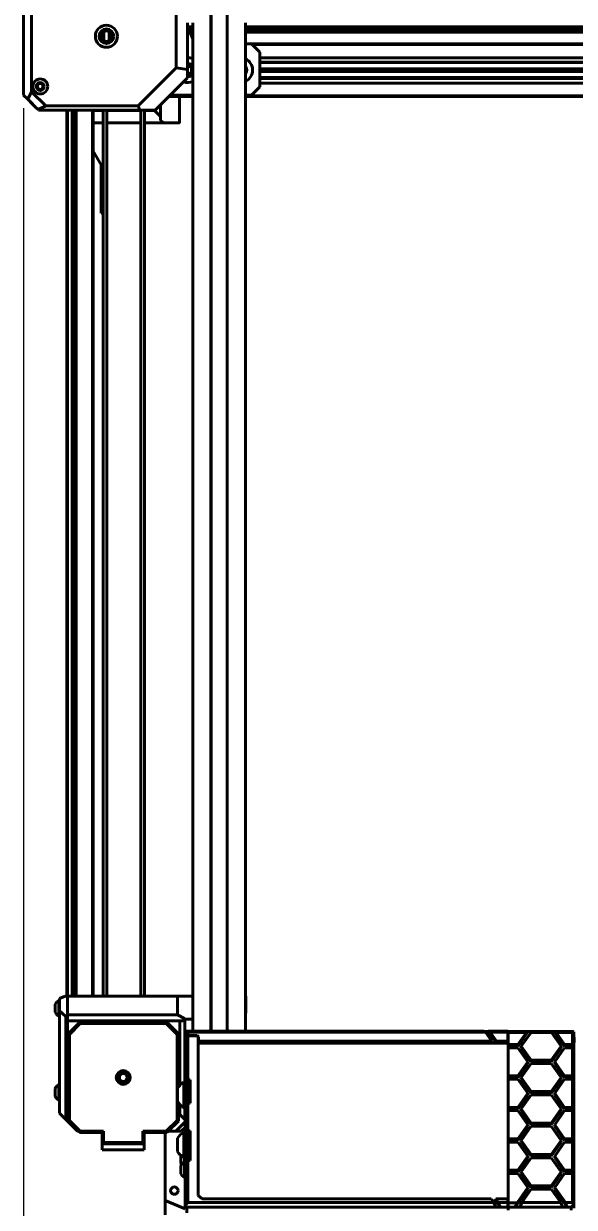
# Model space of a CAD drawing. Header units: millimetres. Extents: x 15 to 415, y 5 to 292.
# Drawn here: x 86.9 to 113.2, y 185.9 to 242.3 of the extents above; entities that cross this region are included whole.
import ezdxf

# ---------------------------------------------------------------- set-up
doc = ezdxf.new("R2010")
doc.units = ezdxf.units.MM
doc.layers.add('Annotations', color=7, linetype='Continuous')
doc.layers.add('Geometries', color=7, linetype='Continuous')
doc.styles.add('Shapr2', font='txt', dxfattribs={"height": 3.3495})
doc.dimstyles.new('ISO-25', dxfattribs={"dimtxt": 2.5, "dimasz": 2.5, "dimexe": 1.25, "dimexo": 0.625, "dimtad": 1, "dimtxsty": 'Standard', "dimcen": 2.5, "dimadec": 0, "dimazin": 0, "dimtfac": 1, "dimtmove": 0, "dimatfit": 3, "dimfxl": 1, "dimarcsym": 0})

# ---------------------------------------------------------------- blocks, each defined once
blk = doc.blocks.new('*D2')
at = {"layer": 'Annotations', "color": 0, "linetype": 'Continuous', "lineweight": 15}
for p, q in [((86.941, 238.24), (86.941, 157.687)), ((148.059, 237.777), (148.059, 157.687)), ((89.441, 158.937), (145.559, 158.937))]:
    blk.add_line(p, q, dxfattribs=at)
at = {"layer": 'Annotations', "color": 0}
for points in [[(89.441, 159.353), (89.441, 158.52), (86.941, 158.937)], [(145.559, 158.52), (145.559, 159.353), (148.059, 158.937)]]:
    blk.add_solid(points, dxfattribs=at)
at = {"layer": 'Defpoints', "color": 0}
for p in [(86.941, 238.865), (148.059, 238.402), (148.059, 158.937)]:
    blk.add_point(p, dxfattribs=at)
at = {"layer": 'Annotations', "color": 0, "lineweight": 15, "insert": (122.906, 161.63), "char_height": 3.3495, "attachment_point": 5, "style": 'Shapr2'}
blk.add_mtext('\\A1;488,94', dxfattribs=at)

msp = doc.modelspace()

# ---------------------------------------------------------------- linework, layer by layer
at = {"layer": 'Geometries', "linetype": 'Continuous', "lineweight": 40}
for p, q in [((95.8632, 259.8998), (95.8632, 194.3774)), ((95.8692, 194.3163), (95.8692, 259.8998)), ((96.6321, 194.3163), (96.6321, 259.8998)), ((96.6382, 194.3688), (96.6382, 259.8998)), ((86.9412, 238.8653), (86.9412, 244.7532)), ((87.3162, 244.699), (87.3162, 239.0206)), ((94.2111, 243.013), (94.2111, 240.1554)), ((94.7387, 242.1073), (94.7387, 242.2948)), ((95.0007, 242.1073), (95.0007, 242.2948)), ((97.5007, 242.2948), (97.5007, 242.1073)), ((90.7256, 241.4698), (90.7256, 241.8601)), ((90.7569, 241.8815), (90.7569, 241.4484)), ((91.0069, 241.4484), (91.0069, 241.8815)), ((94.7387, 242.0578), (94.7387, 242.1073)), ((95.0007, 242.1073), (94.7387, 242.1073)), ((94.7387, 241.9977), (94.7387, 242.0578)), ((94.7387, 242.0578), (95.0007, 242.0578)), ((94.7387, 241.9777), (94.7387, 241.9977)), ((95.0007, 241.9977), (94.7387, 241.9977)), ((94.7387, 240.646), (94.7387, 241.9777)), ((94.7387, 241.9777), (94.7486, 241.9669)), ((94.7486, 241.9669), (95.0007, 241.9669)), ((94.7486, 241.9669), (94.8036, 241.9068)), ((95.0007, 241.9068), (94.8036, 241.9068)), ((94.8036, 241.9068), (94.849, 241.8573)), ((95.0007, 241.8573), (94.849, 241.8573)), ((94.849, 241.8573), (94.8864, 241.8165)), ((94.8864, 241.8165), (94.9928, 241.5428)), ((95.0007, 242.0578), (95.0007, 242.1073)), ((95.0007, 241.9977), (95.0007, 242.0578)), ((95.0007, 241.9669), (95.0007, 241.9977)), ((95.0007, 241.9068), (95.0007, 241.9669)), ((95.0007, 241.8573), (95.0007, 241.9068)), ((95.0007, 241.5374), (95.0007, 241.8573)), ((137.5007, 242.1073), (97.5007, 242.1073)), ((97.5007, 242.1073), (97.5007, 242.0578)), ((97.5007, 242.0578), (137.5007, 242.0578)), ((97.5007, 242.0578), (97.5007, 241.9977)), ((137.5007, 241.9977), (97.5007, 241.9977)), ((97.5007, 241.9977), (97.5007, 241.9669)), ((97.5007, 241.9669), (137.5007, 241.9669)), ((97.5007, 241.9669), (97.5007, 241.9068)), ((137.5007, 241.9068), (97.5007, 241.9068)), ((97.5007, 241.9068), (97.5007, 241.8573)), ((137.5007, 241.8573), (97.5007, 241.8573)), ((97.5007, 241.8573), (97.5007, 241.3024)), ((95.0007, 241.5374), (94.9928, 241.5428)), ((95.0007, 240.6404), (95.0007, 241.5374)), ((97.7948, 241.3024), (97.5007, 241.3024)), ((97.5007, 241.3024), (97.5007, 240.6404)), ((137.1932, 241.3024), (97.7948, 241.3024)), ((97.7948, 241.3024), (97.8198, 241.2775)), ((137.1682, 241.2775), (97.8198, 241.2775)), ((97.8198, 241.2775), (98.1988, 240.8984)), ((94.7387, 240.3647), (94.7387, 240.646)), ((95.0007, 240.5921), (95.0007, 240.6404)), ((95.0007, 240.5921), (95.0007, 240.54)), ((95.0007, 240.54), (95.0007, 240.4074)), ((97.5007, 240.5921), (97.5007, 240.6404)), ((97.5007, 240.5921), (97.5007, 240.54)), ((97.5007, 240.4074), (97.5007, 240.54)), ((98.1988, 240.6404), (98.1988, 240.8984)), ((136.825, 240.6404), (98.1988, 240.6404)), ((98.1988, 240.4225), (98.1988, 240.6404)), ((92.4013, 238.3457), (94.2111, 240.1554)), ((94.2111, 240.1554), (94.7387, 240.0804)), ((94.7387, 240.2685), (94.7387, 240.3647)), ((94.7387, 240.3646), (94.7392, 240.3646)), ((94.7387, 240.2606), (94.7531, 240.269)), ((94.7387, 240.2606), (94.7531, 240.269)), ((94.7387, 240.2606), (94.7387, 240.2685)), ((94.7387, 240.0804), (94.7387, 240.2606)), ((94.7387, 239.8443), (94.7387, 240.0804)), ((94.7509, 240.3649), (94.7523, 240.3649)), ((94.7573, 240.3649), (94.7531, 240.3649)), ((94.7531, 240.269), (94.9406, 240.1607)), ((94.7531, 240.269), (94.9406, 240.1607)), ((94.9406, 239.9442), (94.7531, 239.8359)), ((94.7632, 240.3648), (94.7573, 240.3649)), ((94.765, 240.3647), (94.7632, 240.3648)), ((94.9406, 240.1607), (94.9406, 240.0524)), ((94.9406, 240.0524), (94.9406, 239.9442)), ((95.0007, 240.4074), (95.0007, 240.2431)), ((95.0007, 239.8618), (95.0007, 240.2431)), ((97.5007, 240.2431), (97.5007, 240.4074)), ((97.5007, 240.2431), (97.5007, 239.8618)), ((97.5655, 240.0584), (97.5656, 240.0545)), ((136.825, 240.4225), (98.1988, 240.4225)), ((98.1988, 240.4074), (98.1988, 240.4225)), ((136.825, 240.4074), (98.1988, 240.4074)), ((98.1988, 240.1121), (98.1988, 240.4074)), ((136.825, 240.1121), (98.1988, 240.1121)), ((98.1988, 240.0524), (98.1988, 240.1121)), ((136.825, 240.0524), (98.1988, 240.0524)), ((98.1988, 239.9928), (98.1988, 240.0524)), ((136.825, 239.9928), (98.1988, 239.9928)), ((98.1988, 239.6975), (98.1988, 239.9928)), ((87.7181, 239.4107), (87.6166, 239.3521)), ((87.7319, 239.4187), (87.7181, 239.4107)), ((87.7319, 239.4187), (87.7405, 239.4137)), ((87.8569, 239.3465), (87.7405, 239.4137)), ((94.5508, 239.4942), (93.914, 238.8574)), ((94.7387, 239.6821), (94.5508, 239.4942)), ((94.7387, 239.8364), (94.7387, 239.8443)), ((94.7531, 239.8359), (94.7387, 239.8443)), ((94.7387, 239.7403), (94.7387, 239.8364)), ((94.7387, 239.6821), (94.7387, 239.7403)), ((94.7467, 239.74), (94.743, 239.7401)), ((94.7497, 239.74), (94.7467, 239.74)), ((94.7507, 239.74), (94.7497, 239.74)), ((94.7531, 239.7399), (94.7507, 239.74)), ((94.7531, 239.7399), (94.7564, 239.74)), ((94.7564, 239.74), (94.7616, 239.7401)), ((94.7616, 239.7401), (94.7647, 239.7402)), ((95.0007, 239.8618), (95.0007, 239.6975)), ((95.0007, 239.6975), (95.0007, 239.6475)), ((95.0007, 239.5128), (95.0007, 239.6475)), ((95.0007, 239.5128), (95.0007, 239.4296)), ((95.0007, 238.8574), (95.0007, 239.4296)), ((97.5007, 239.8618), (97.5007, 239.8618)), ((97.5007, 239.6975), (97.5007, 239.8618)), ((97.5007, 239.6475), (97.5007, 239.6975)), ((97.5007, 239.5128), (97.5007, 239.6475)), ((97.5007, 239.5128), (97.5007, 239.4296)), ((97.5007, 239.4296), (97.5007, 238.8574)), ((136.825, 239.6975), (98.1988, 239.6975)), ((98.1988, 239.6475), (98.1988, 239.6975)), ((136.825, 239.6475), (98.1988, 239.6475)), ((98.1988, 239.4296), (98.1988, 239.6475)), ((136.825, 239.4296), (98.1988, 239.4296)), ((98.1988, 239.2614), (98.1988, 239.4296)), ((87.1414, 238.6652), (86.9412, 238.8653)), ((87.1414, 238.6652), (87.3162, 239.0206)), ((87.3162, 239.0206), (87.9912, 238.3457)), ((87.6069, 239.3465), (87.6166, 239.3521)), ((87.6069, 239.3465), (87.6069, 239.34)), ((87.6069, 239.2743), (87.6069, 239.34)), ((87.6069, 239.2743), (87.6069, 239.2022)), ((87.6069, 239.2022), (87.7319, 239.13)), ((87.7284, 239.0869), (87.7319, 239.0868)), ((87.7319, 239.13), (87.8418, 239.1934)), ((87.8569, 239.2022), (87.8418, 239.1934)), ((87.8569, 239.2743), (87.8569, 239.3465)), ((87.8569, 239.2022), (87.8569, 239.2743)), ((93.8841, 238.8275), (93.8591, 238.8025)), ((93.914, 238.8574), (93.8841, 238.8275)), ((95.0007, 238.8275), (93.8841, 238.8275)), ((93.914, 238.8574), (95.0007, 238.8574)), ((95.0007, 238.8275), (95.0007, 238.8574)), ((95.0007, 238.8025), (95.0007, 238.8275)), ((97.5007, 238.8574), (97.7948, 238.8574)), ((97.5007, 238.8574), (97.5007, 238.8275)), ((137.5007, 238.8275), (97.5007, 238.8275)), ((97.5007, 238.8275), (97.5007, 238.8025)), ((98.1988, 239.2614), (97.7948, 238.8574)), ((87.2531, 238.5534), (87.1414, 238.6652)), ((87.511, 238.2955), (87.2531, 238.5534)), ((87.2531, 238.5455), (87.2531, 238.5534)), ((87.2531, 238.5455), (87.5031, 238.2955)), ((87.511, 238.2955), (87.5031, 238.2955)), ((87.6357, 238.1708), (87.511, 238.2955)), ((87.9912, 238.3457), (87.6357, 238.1708)), ((87.9912, 238.3457), (92.4013, 238.3457)), ((92.4013, 238.3457), (92.4817, 238.1517)), ((93.4522, 238.3956), (93.2084, 238.1517)), ((93.8591, 238.8025), (93.4522, 238.3956)), ((93.4522, 238.3956), (93.4522, 237.8502)), ((94.3605, 238.8025), (93.8591, 238.8025)), ((94.3633, 238.8025), (94.3605, 238.8025)), ((94.3605, 237.5509), (94.3605, 238.8025)), ((95.0007, 238.8025), (94.3633, 238.8025)), ((94.3633, 238.8025), (94.3633, 237.5989)), ((95.0007, 195.9928), (95.0007, 238.8025)), ((137.5007, 238.8025), (97.5007, 238.8025)), ((97.5007, 238.8025), (97.5007, 195.9928)), ((87.6548, 238.1517), (87.6357, 238.1708)), ((89.0006, 238.1517), (87.6548, 238.1517)), ((89.0256, 238.1517), (89.0006, 238.1517)), ((89.0006, 195.9928), (89.0006, 238.1517)), ((89.2452, 238.1517), (89.0256, 238.1517)), ((89.0256, 195.9928), (89.0256, 238.1517)), ((89.3131, 238.1517), (89.2452, 238.1517)), ((89.2452, 195.9928), (89.2452, 238.1517)), ((89.3756, 238.1517), (89.3131, 238.1517)), ((89.3131, 195.9928), (89.3131, 238.1517)), ((89.3756, 195.9928), (89.3756, 238.1517)), ((89.4436, 238.1517), (89.3756, 238.1517)), ((90.2256, 238.1517), (89.4436, 238.1517)), ((89.4436, 195.9928), (89.4436, 238.1517)), ((90.2506, 238.1517), (90.2256, 238.1517)), ((90.2256, 195.9928), (90.2256, 238.1517)), ((90.7256, 238.1517), (90.2506, 238.1517)), ((90.2506, 238.13), (90.2506, 238.1517)), ((90.2506, 238.13), (90.7256, 238.13)), ((90.2506, 237.5509), (90.2506, 238.13)), ((90.8981, 238.1517), (90.7256, 238.1517)), ((90.7256, 238.13), (90.7256, 238.1517)), ((90.7256, 237.5509), (90.7256, 238.13)), ((92.4817, 238.1517), (90.8981, 238.1517)), ((90.8981, 238.1517), (90.8981, 238.13)), ((90.8981, 238.13), (92.5231, 238.13)), ((90.8981, 238.13), (90.8981, 237.5509)), ((92.5231, 238.1517), (92.4817, 238.1517)), ((92.6956, 238.1517), (92.5231, 238.1517)), ((92.5231, 238.13), (92.5231, 238.1517)), ((92.5231, 237.5509), (92.5231, 238.13)), ((93.1724, 238.1517), (92.6956, 238.1517)), ((92.6956, 238.1517), (92.6956, 238.13)), ((92.6956, 238.13), (93.1724, 238.13)), ((92.6956, 238.13), (92.6956, 237.7264)), ((92.6956, 237.5509), (92.6956, 237.7264)), ((93.2084, 238.1517), (93.1724, 238.1517)), ((93.1724, 238.13), (93.1724, 238.1517)), ((93.4522, 237.8502), (93.1724, 238.13)), ((93.4522, 237.8502), (93.4522, 237.6498)), ((90.7256, 237.5509), (90.2506, 237.5509)), ((90.2506, 236.2008), (90.2506, 237.5509)), ((90.7256, 233.5025), (90.7256, 237.5509)), ((90.9409, 237.5509), (90.8981, 237.5509)), ((90.8981, 237.5509), (90.8981, 237.5451)), ((90.8981, 237.5451), (90.8981, 237.54)), ((90.8981, 237.54), (90.8981, 195.9928)), ((92.5231, 237.54), (90.8981, 237.54)), ((92.5231, 237.5509), (90.9409, 237.5509)), ((92.5231, 237.54), (92.5231, 237.5509)), ((92.5231, 195.9928), (92.5231, 237.54)), ((93.6364, 237.5509), (92.6956, 237.5509)), ((92.6956, 237.5509), (92.6956, 237.54)), ((92.6956, 237.54), (92.6956, 195.9928)), ((94.3631, 237.54), (92.6956, 237.54)), ((93.4522, 237.6498), (93.6364, 237.5509)), ((94.3605, 237.5509), (93.6364, 237.5509)), ((94.3607, 237.5509), (94.3605, 237.5509)), ((94.3633, 237.5952), (94.3631, 237.5916)), ((94.3631, 237.54), (94.3631, 237.5916)), ((94.3633, 237.5989), (94.3633, 237.5952)), ((90.2506, 236.2008), (90.6381, 235.5432)), ((90.2506, 195.9928), (90.2506, 236.2008)), ((90.6381, 235.5432), (90.6381, 233.5025)), ((90.6381, 233.5025), (90.7256, 233.5025)), ((90.6381, 233.24), (90.6381, 233.5025)), ((90.7256, 233.24), (90.6381, 233.24)), ((90.7256, 233.24), (90.7256, 233.5025)), ((90.7256, 195.9928), (90.7256, 233.24)), ((88.435, 195.2243), (88.435, 195.5993)), ((88.6103, 195.7681), (88.6412, 195.7681)), ((88.6103, 195.0556), (88.6103, 195.7681)), ((88.6412, 195.5993), (88.6412, 195.7681)), ((88.6412, 195.5993), (88.6495, 195.5993)), ((88.6412, 195.2243), (88.6412, 195.5993)), ((88.9175, 195.9928), (88.6495, 195.8678)), ((88.6495, 195.5993), (88.6495, 195.8678)), ((88.6495, 195.2886), (88.6495, 195.5993)), ((88.9175, 195.9928), (89.0006, 195.9928)), ((89.0006, 195.9928), (89.0245, 195.9928)), ((89.0245, 195.1053), (89.0245, 195.9928)), ((89.0245, 195.1053), (89.0245, 195.9928)), ((89.0245, 195.9928), (89.0256, 195.9928)), ((89.0256, 195.9928), (89.2452, 195.9928)), ((89.2452, 195.9928), (89.3131, 195.9928)), ((89.3131, 195.9928), (89.3756, 195.9928)), ((89.3756, 195.9928), (89.4436, 195.9928)), ((89.4436, 195.9928), (90.2256, 195.9928)), ((90.2256, 195.9928), (90.2506, 195.9928)), ((90.2506, 195.9928), (90.7256, 195.9928)), ((90.7256, 195.9928), (90.8981, 195.9928)), ((90.8981, 195.9928), (92.5231, 195.9928)), ((92.5231, 195.9928), (92.6956, 195.9928)), ((92.6956, 195.9928), (94.2724, 195.9928)), ((94.2724, 195.1053), (94.2724, 195.9928)), ((95.0007, 195.9928), (94.2724, 195.9928)), ((95.0007, 195.0553), (95.0007, 195.9928)), ((97.5254, 195.9928), (97.5007, 195.9928)), ((97.5007, 195.9928), (97.5007, 195.1556)), ((97.5254, 195.1803), (97.5254, 195.9928)), ((88.6103, 195.0556), (88.6412, 195.0556)), ((88.6412, 195.2243), (88.6495, 195.2243)), ((88.6412, 195.0556), (88.6412, 195.2243)), ((88.9513, 195.0192), (88.6495, 195.2886)), ((88.6495, 195.2243), (88.6495, 195.2886)), ((88.6495, 191.5993), (88.6495, 195.2243)), ((88.9513, 195.0192), (89.0245, 195.1053)), ((88.9513, 195.0192), (88.9513, 190.1138)), ((89.0245, 195.1053), (89.0245, 194.8178)), ((89.0245, 195.1053), (94.2724, 195.1053)), ((94.2724, 195.1053), (94.5966, 194.9277)), ((94.5683, 194.8178), (94.5966, 194.9277)), ((94.5966, 194.9277), (94.6245, 194.8882)), ((94.6245, 194.8882), (94.6245, 191.6024)), ((94.6245, 194.8882), (94.9995, 194.8882)), ((95.0007, 195.0553), (94.9995, 195.0553)), ((95.0006, 195.0553), (95.0007, 195.0553)), ((95.0007, 195.0553), (95.0007, 195.0553)), ((95.0007, 194.3163), (95.0007, 195.0553)), ((97.5007, 195.1556), (97.5254, 195.1803)), ((97.5007, 195.1556), (97.5007, 194.3163)), ((89.0245, 194.8178), (89.0245, 190.1563)), ((90.4605, 194.8178), (89.0245, 194.8178)), ((89.0617, 194.1928), (89.6117, 194.7428)), ((89.6376, 194.6803), (89.1242, 194.1669)), ((89.6117, 194.7428), (90.4605, 194.7428)), ((89.6117, 194.7428), (89.6376, 194.6803)), ((93.7358, 194.6803), (89.6376, 194.6803)), ((90.5855, 194.8178), (90.4605, 194.8178)), ((90.4605, 194.8178), (90.4605, 194.7428)), ((90.4605, 194.7428), (90.5855, 194.7428)), ((90.7256, 194.8178), (90.5855, 194.8178)), ((90.5855, 194.8178), (90.5855, 194.7428)), ((90.5855, 194.7428), (90.7256, 194.7428)), ((90.8981, 194.8178), (90.7256, 194.8178)), ((90.7256, 194.7428), (90.7256, 194.8178)), ((90.7256, 194.7428), (90.8981, 194.7428)), ((92.5231, 194.8178), (90.8981, 194.8178)), ((90.8981, 194.8178), (90.8981, 194.7428)), ((90.8981, 194.7428), (92.5231, 194.7428)), ((92.6956, 194.8178), (92.5231, 194.8178)), ((92.5231, 194.7428), (92.5231, 194.8178)), ((92.5231, 194.7428), (92.6956, 194.7428)), ((92.8745, 194.8178), (92.6956, 194.8178)), ((92.6956, 194.8178), (92.6956, 194.7428)), ((92.6956, 194.7428), (92.8745, 194.7428)), ((92.9995, 194.8178), (92.8745, 194.8178)), ((92.8745, 194.7428), (92.8745, 194.8178)), ((92.8745, 194.7428), (92.9995, 194.7428)), ((94.3745, 194.8178), (92.9995, 194.8178)), ((92.9995, 194.7428), (92.9995, 194.8178)), ((92.9995, 194.7428), (93.7617, 194.7428)), ((93.7617, 194.7428), (93.7358, 194.6803)), ((94.2492, 194.1669), (93.7358, 194.6803)), ((93.7617, 194.7428), (94.3117, 194.1928)), ((94.5683, 194.8178), (94.3745, 194.8178)), ((94.3745, 191.743), (94.3745, 194.8178)), ((94.7069, 194.3163), (94.6592, 194.3045)), ((94.7069, 194.3163), (94.9995, 194.3163)), ((94.9995, 194.3163), (95.0007, 194.3163)), ((95.0007, 194.3163), (95.7845, 194.3163)), ((95.7845, 194.3163), (95.8692, 194.3163)), ((95.8692, 194.3163), (96.6321, 194.3163)), ((96.6321, 194.3163), (96.7043, 194.3163)), ((96.7043, 194.3163), (97.5006, 194.3163)), ((97.5007, 194.3163), (97.5006, 194.3163)), ((97.5007, 194.3163), (108.8552, 194.3163)), ((108.8799, 194.3058), (108.8552, 194.3163)), ((109.0717, 194.3058), (109.0717, 194.3163)), ((109.1555, 194.2806), (109.0717, 194.3163)), ((109.0717, 194.3163), (110.0069, 194.3163)), ((110.0069, 194.3163), (110.0069, 194.2806)), ((89.0617, 190.0428), (89.0617, 194.1928)), ((89.0617, 194.1928), (89.1242, 194.1669)), ((89.1242, 194.1669), (89.1242, 190.0687)), ((94.2492, 194.1669), (94.3117, 194.1928)), ((94.2492, 190.0687), (94.2492, 194.1669)), ((94.3117, 194.1928), (94.3117, 193.8678)), ((94.3117, 192.6527), (94.3117, 193.8678)), ((94.6318, 194.2665), (94.6592, 194.3045)), ((94.6318, 194.0361), (94.6318, 194.2665)), ((94.7568, 194.1081), (94.6318, 194.0361)), ((94.6318, 194.0248), (94.7568, 194.0965)), ((94.6318, 194.0361), (94.6318, 194.0248)), ((94.6318, 193.5626), (94.6318, 194.0248)), ((94.6592, 194.3045), (94.7568, 194.2806)), ((94.7568, 194.2806), (94.7568, 194.1081)), ((108.939, 194.2806), (94.7568, 194.2806)), ((95.2069, 194.1081), (94.7568, 194.1081)), ((94.7568, 194.0965), (94.7568, 192.0052)), ((95.188, 194.0965), (94.7568, 194.0965)), ((95.188, 194.0965), (95.2069, 194.081)), ((95.2069, 194.1081), (95.2694, 194.0569)), ((95.2069, 194.081), (95.2069, 194.1081)), ((95.2069, 194.081), (95.2505, 194.0453)), ((95.2505, 194.0453), (95.2505, 193.9244)), ((95.2694, 193.909), (95.2505, 193.9244)), ((95.2505, 193.9244), (95.2505, 193.9116)), ((95.2601, 193.9116), (95.2505, 193.9116)), ((95.2505, 193.9116), (95.2505, 186.5045)), ((95.2694, 193.909), (95.2694, 194.0569)), ((95.2694, 193.8515), (95.2694, 193.909)), ((109.241, 193.8515), (95.2694, 193.8515)), ((95.2694, 193.7504), (95.2694, 193.8515)), ((109.0717, 194.3058), (108.8799, 194.3058)), ((108.939, 194.2806), (108.8799, 194.3058)), ((108.939, 194.2806), (109.241, 193.8515)), ((109.4574, 193.7576), (109.0717, 194.3058)), ((109.1555, 194.2806), (109.4574, 193.8515)), ((110.0069, 194.2806), (109.1555, 194.2806)), ((109.241, 193.7576), (109.241, 193.8515)), ((109.4574, 193.7576), (109.241, 193.7576)), ((109.4574, 193.7576), (109.4574, 193.8515)), ((110.0069, 193.8515), (109.4574, 193.8515)), ((110.0069, 194.0552), (110.0069, 194.2806)), ((110.0069, 194.04), (110.0069, 194.0552)), ((110.0194, 194.0552), (110.0069, 194.0552)), ((110.0069, 193.9116), (110.0069, 194.04)), ((110.0069, 194.04), (110.0194, 194.04)), ((110.0194, 193.9116), (110.0069, 193.9116)), ((110.0069, 193.8515), (110.0069, 193.9116)), ((110.0069, 193.7504), (110.0069, 193.8515)), ((110.0194, 194.2335), (110.0194, 194.3052)), ((110.0194, 194.2648), (110.0194, 194.3052)), ((110.0194, 194.3052), (113.0944, 194.3052)), ((110.0194, 194.2648), (110.0194, 193.6848)), ((110.0194, 194.2648), (110.8909, 194.2648)), ((110.0194, 193.9116), (110.0194, 193.9354)), ((110.4808, 193.5975), (110.9791, 194.3021)), ((110.8909, 194.2648), (110.4808, 193.6848)), ((110.6431, 193.608), (111.1076, 194.2648)), ((110.9791, 194.3021), (110.8909, 194.2648)), ((111.1957, 194.3021), (110.9791, 194.3021)), ((111.1076, 194.2648), (111.1957, 194.3021)), ((111.1076, 194.2648), (112.0845, 194.2648)), ((112.2132, 194.3021), (111.9967, 194.3021)), ((111.9967, 194.3021), (112.0845, 194.2648)), ((112.0845, 194.2648), (112.5466, 193.608)), ((112.2132, 194.3021), (112.709, 193.5975)), ((112.3009, 194.2648), (112.2132, 194.3021)), ((112.709, 193.6848), (112.3009, 194.2648)), ((112.3009, 194.2648), (113.0806, 194.2648)), ((113.1444, 194.2804), (113.0806, 194.2648)), ((113.0806, 194.2648), (113.0806, 193.6848)), ((113.1444, 194.2929), (113.0944, 194.3052)), ((113.1444, 194.2929), (113.1444, 194.2804)), ((113.1444, 194.2804), (113.1444, 194.046)), ((113.1687, 194.04), (113.1444, 194.046)), ((113.1444, 194.046), (113.1444, 194.04)), ((113.1687, 194.04), (113.1444, 194.04)), ((113.1444, 194.04), (113.1444, 193.7985)), ((113.1694, 193.7985), (113.1444, 193.7985)), ((113.1444, 193.7985), (113.1444, 193.7893)), ((113.1444, 193.7893), (113.1694, 193.7893)), ((113.1444, 193.7893), (113.1444, 193.6482)), ((113.1694, 194.0395), (113.1687, 194.04)), ((113.1694, 193.7985), (113.1694, 194.0395)), ((113.1694, 193.7985), (113.1694, 193.7893)), ((113.1694, 193.7893), (113.1741, 193.7893)), ((94.7505, 193.6758), (94.6318, 193.5626)), ((94.6318, 193.5626), (94.6318, 193.3965)), ((94.6318, 193.3965), (94.7505, 193.5098)), ((94.6318, 192.0052), (94.6318, 193.3965)), ((94.7505, 193.5098), (94.7505, 193.6758)), ((95.2694, 193.7504), (95.5591, 193.7504)), ((110.0069, 193.7504), (95.5591, 193.7504)), ((110.0194, 193.7323), (110.0194, 193.7099)), ((110.0194, 193.7099), (110.0194, 193.5312)), ((110.0194, 193.5975), (110.0194, 193.6848)), ((110.4808, 193.6848), (110.0194, 193.6848)), ((110.0194, 193.4439), (110.0194, 193.5975)), ((110.0194, 193.5975), (110.4808, 193.5975)), ((110.0194, 193.4439), (110.0194, 193.5312)), ((110.0194, 193.5312), (110.0194, 192.1898)), ((110.0194, 193.5312), (110.0194, 193.1834)), ((110.0194, 193.5312), (110.4808, 193.5312)), ((110.4808, 193.5975), (110.4808, 193.6848)), ((110.9551, 192.8605), (110.4808, 193.5312)), ((110.6431, 193.608), (111.1175, 192.9373)), ((110.6431, 193.5207), (110.6431, 193.608)), ((111.1175, 192.85), (110.6431, 193.5207)), ((112.5466, 193.608), (112.0747, 192.9373)), ((112.0747, 192.85), (112.5466, 193.5207)), ((112.709, 193.5312), (112.237, 192.8605)), ((112.5466, 193.5207), (112.5466, 193.608)), ((112.709, 193.5975), (112.709, 193.6848)), ((113.0806, 193.6848), (112.709, 193.6848)), ((112.709, 193.5975), (113.1444, 193.5975)), ((112.709, 193.5312), (112.8944, 193.5312)), ((112.8944, 193.5312), (113.0806, 193.5312)), ((113.1444, 193.6482), (113.0806, 193.6848)), ((113.0806, 193.5312), (113.0806, 192.1898)), ((113.0806, 193.5312), (113.1444, 193.4946)), ((113.1444, 193.5975), (113.1444, 193.6482)), ((113.1444, 193.4946), (113.1444, 193.5975)), ((113.1444, 193.4946), (113.1444, 192.1533)), ((94.3117, 192.6527), (94.3117, 191.6652)), ((110.0194, 192.6178), (110.0194, 193.1834)), ((110.4808, 192.1898), (110.9551, 192.8605)), ((110.9551, 192.7732), (110.4808, 192.1026)), ((110.6431, 192.1131), (111.1174, 192.7837)), ((110.9551, 192.7732), (110.9551, 192.8605)), ((111.1174, 192.7837), (112.0747, 192.7837)), ((111.1175, 192.85), (111.1175, 192.9373)), ((111.1175, 192.9373), (112.0747, 192.9373)), ((112.0747, 192.85), (111.1175, 192.85)), ((112.0747, 192.85), (112.0747, 192.9373)), ((112.0747, 192.7837), (112.5466, 192.1131)), ((112.237, 192.7732), (112.237, 192.8605)), ((112.237, 192.8605), (112.709, 192.1898)), ((112.709, 192.1026), (112.237, 192.7732)), ((110.0194, 192.6178), (110.0194, 192.0791)), ((110.0194, 192.1026), (110.0194, 192.1898)), ((110.0194, 192.1898), (110.4808, 192.1898)), ((110.0194, 191.949), (110.0194, 192.1026)), ((110.4808, 192.1026), (110.0194, 192.1026)), ((110.0194, 192.0791), (110.0194, 186.112)), ((110.4808, 192.1026), (110.4808, 192.1898)), ((110.6431, 192.1131), (111.1174, 191.4424)), ((110.6431, 192.0258), (110.6431, 192.1131)), ((112.5466, 192.1131), (112.0747, 191.4424)), ((112.5466, 192.0258), (112.5466, 192.1131)), ((112.709, 192.1026), (112.709, 192.1898)), ((112.709, 192.1898), (113.0806, 192.1898)), ((113.1444, 192.1026), (112.709, 192.1026)), ((113.1444, 192.1533), (113.0806, 192.1898)), ((113.1444, 192.1026), (113.1444, 192.1533)), ((113.1444, 191.9997), (113.1444, 192.1026)), ((88.435, 191.2243), (88.435, 191.5993)), ((88.6103, 191.7681), (88.6412, 191.7681)), ((88.6103, 191.0556), (88.6103, 191.7681)), ((88.6412, 191.5993), (88.6412, 191.7681)), ((88.6412, 191.5993), (88.6495, 191.5993)), ((88.6412, 191.2243), (88.6412, 191.5993)), ((88.6495, 191.2243), (88.6495, 191.5993)), ((94.2733, 191.4775), (94.2733, 191.6024)), ((94.5655, 191.8837), (94.5655, 190.6962)), ((94.6171, 191.8837), (94.5655, 191.8837)), ((94.6171, 191.8837), (94.6171, 190.6962)), ((94.6171, 191.8837), (94.6171, 191.6024)), ((94.6245, 191.6024), (94.6171, 191.6024)), ((94.6171, 190.9774), (94.6171, 191.6024)), ((94.6171, 191.6024), (94.6171, 190.9774)), ((94.6318, 191.6024), (94.6245, 191.6024)), ((94.7505, 192.0052), (94.6318, 192.0052)), ((94.6318, 192.0052), (94.6318, 191.9013)), ((94.6318, 191.9013), (94.7505, 191.9013)), ((94.6318, 191.9013), (94.6318, 191.8088)), ((94.6318, 191.8088), (94.7505, 191.8088)), ((94.6318, 191.6024), (94.6318, 191.8088)), ((94.6318, 191.0364), (94.6318, 191.6024)), ((94.7505, 191.9013), (94.7505, 192.0052)), ((94.7568, 192.0052), (94.7505, 192.0052)), ((94.7505, 191.8088), (94.7505, 191.9013)), ((94.7505, 191.0364), (94.7505, 191.8088)), ((94.7568, 192.0052), (94.8755, 192.0052)), ((94.8755, 192.0052), (94.8755, 190.8963)), ((110.0194, 191.949), (110.0194, 192.0363)), ((110.0194, 192.0363), (110.0194, 190.6949)), ((110.0194, 192.0363), (110.4808, 192.0363)), ((110.4808, 192.0363), (110.9551, 191.3656)), ((111.1174, 191.3551), (110.6431, 192.0258)), ((112.0747, 191.3551), (112.5466, 192.0258)), ((112.709, 192.0363), (112.237, 191.3656)), ((112.709, 192.0363), (113.0806, 192.0363)), ((113.0806, 192.0363), (113.0806, 190.6949)), ((113.0806, 192.0363), (113.1444, 191.9997)), ((113.1444, 191.9997), (113.1444, 190.6583)), ((88.6103, 191.0556), (88.6412, 191.0556)), ((88.6412, 191.2243), (88.6495, 191.2243)), ((88.6412, 191.0556), (88.6412, 191.2243)), ((88.6495, 190.4156), (88.6495, 191.2243)), ((94.2733, 191.4773), (94.2733, 191.4775)), ((94.2733, 191.2901), (94.2733, 191.4773)), ((94.2733, 191.2899), (94.2733, 191.2901)), ((94.2733, 191.2898), (94.2733, 191.2899)), ((94.2733, 191.1026), (94.2733, 191.2898)), ((94.2733, 191.1024), (94.2733, 191.1026)), ((94.2733, 190.9774), (94.2733, 191.1024)), ((94.6245, 190.9774), (94.6171, 190.9774)), ((94.6171, 190.6962), (94.6171, 190.9774)), ((94.6245, 190.9774), (94.6245, 190.1116)), ((94.6318, 190.9774), (94.6245, 190.9774)), ((94.6318, 191.0364), (94.6318, 190.9774)), ((94.7505, 191.0364), (94.6318, 191.0364)), ((94.6318, 190.9774), (94.6318, 190.8963)), ((94.7505, 190.8963), (94.7505, 191.0364)), ((110.9551, 191.3656), (110.4808, 190.6949)), ((110.4808, 190.6076), (110.9551, 191.2783)), ((111.1175, 191.2888), (110.6431, 190.6181)), ((110.9551, 191.2783), (110.9551, 191.3656)), ((111.1174, 191.3551), (111.1174, 191.4424)), ((112.0747, 191.4424), (111.1174, 191.4424)), ((111.1174, 191.3551), (112.0747, 191.3551)), ((111.1175, 191.2888), (111.3262, 191.2888)), ((111.3262, 191.2888), (111.9161, 191.2888)), ((111.9161, 191.2888), (112.0747, 191.2888)), ((112.0747, 191.3551), (112.0747, 191.4424)), ((112.0747, 191.2888), (112.5466, 190.6181)), ((112.709, 190.6949), (112.237, 191.3656)), ((112.237, 191.2783), (112.237, 191.3656)), ((112.237, 191.2783), (112.709, 190.6076)), ((88.9513, 190.1138), (88.6495, 190.4156)), ((94.3117, 190.9147), (94.3117, 190.3678)), ((94.3745, 190.3616), (94.3745, 190.8369)), ((94.6171, 190.6962), (94.5655, 190.6962)), ((94.6318, 190.1116), (94.6318, 190.8963)), ((94.6318, 190.8963), (94.7505, 190.8963)), ((94.7505, 190.8963), (94.7568, 190.8963)), ((94.7568, 190.8963), (94.7568, 189.5784)), ((94.7568, 190.8963), (94.8755, 190.8963)), ((110.0194, 190.6076), (110.0194, 190.6949)), ((110.4808, 190.6949), (110.0194, 190.6949)), ((110.0194, 190.454), (110.0194, 190.6076)), ((110.0194, 190.6076), (110.4808, 190.6076)), ((110.0194, 190.5413), (110.0194, 189.1999)), ((110.4808, 190.5413), (110.0194, 190.5413)), ((110.0194, 190.454), (110.0194, 190.5413)), ((110.4808, 190.6076), (110.4808, 190.6949)), ((110.9551, 189.8706), (110.4808, 190.5413)), ((111.1175, 189.9474), (110.6431, 190.6181)), ((110.6431, 190.5308), (110.6431, 190.6181)), ((110.6431, 190.5308), (111.1175, 189.8601)), ((112.0747, 189.9474), (112.5466, 190.6181)), ((112.5466, 190.5308), (112.0747, 189.8601)), ((112.709, 190.5413), (112.237, 189.8706)), ((112.5466, 190.5308), (112.5466, 190.6181)), ((112.709, 190.6076), (112.709, 190.6949)), ((113.0806, 190.6949), (112.709, 190.6949)), ((112.709, 190.6076), (113.1444, 190.6076)), ((113.0806, 190.5413), (112.709, 190.5413)), ((113.1444, 190.6583), (113.0806, 190.6949)), ((113.0806, 190.5413), (113.0806, 189.1999)), ((113.0806, 190.5413), (113.1444, 190.5047)), ((113.1444, 190.6076), (113.1444, 190.6583)), ((113.1444, 190.5047), (113.1444, 190.6076)), ((113.1444, 190.5047), (113.1444, 189.1634)), ((89.022, 190.0431), (88.9513, 190.1138)), ((89.022, 190.0431), (89.0245, 190.0431)), ((89.0245, 190.0431), (89.0245, 190.1563)), ((89.5089, 189.5587), (89.0245, 190.0431)), ((89.0617, 190.0428), (89.1242, 190.0687)), ((89.5457, 189.5587), (89.0617, 190.0428)), ((89.1242, 190.0687), (89.6376, 189.5553)), ((93.7358, 189.5553), (94.2492, 190.0687)), ((94.3117, 190.0428), (93.8276, 189.5587)), ((94.1844, 189.5587), (94.6318, 190.0061)), ((94.2492, 190.0687), (94.3117, 190.0428)), ((94.3117, 190.3678), (94.3117, 190.0428)), ((94.6245, 190.1116), (94.3745, 190.3616)), ((94.6245, 190.1116), (94.6318, 190.1116)), ((94.6318, 190.0061), (94.6318, 190.1116)), ((94.6318, 189.7409), (94.6318, 190.0061)), ((110.4808, 189.1999), (110.9551, 189.8706)), ((110.9551, 189.7833), (110.9551, 189.8706)), ((111.1175, 189.9474), (112.0747, 189.9474)), ((111.1175, 189.8601), (111.1175, 189.9474)), ((112.0747, 189.8601), (111.1175, 189.8601)), ((112.0747, 189.8601), (112.0747, 189.9474)), ((112.709, 189.1999), (112.237, 189.8706)), ((112.237, 189.7833), (112.237, 189.8706)), ((89.5457, 189.5587), (89.5089, 189.5587)), ((89.6117, 189.4928), (89.5457, 189.5587)), ((89.6376, 189.5553), (89.6117, 189.4928)), ((90.6867, 189.4928), (89.6117, 189.4928)), ((89.6376, 189.5553), (90.7492, 189.5553)), ((90.6867, 189.4928), (90.7492, 189.5553)), ((90.6867, 189.024), (90.6867, 189.4928)), ((90.7492, 189.5553), (90.7492, 189.024)), ((92.6242, 189.024), (92.6242, 189.5553)), ((92.6242, 189.5553), (93.7358, 189.5553)), ((92.6242, 189.5553), (92.6867, 189.4928)), ((92.6867, 189.4928), (92.6867, 189.024)), ((93.6881, 189.4928), (92.6867, 189.4928)), ((93.7617, 189.4928), (93.6881, 189.4928)), ((93.6881, 189.4928), (93.6881, 186.2556)), ((93.7358, 189.5553), (93.7617, 189.4928)), ((93.8276, 189.5587), (93.7617, 189.4928)), ((94.1844, 189.5587), (93.8276, 189.5587)), ((94.4496, 189.5587), (94.1844, 189.5587)), ((94.6318, 189.7409), (94.4496, 189.5587)), ((94.5655, 189.5087), (94.5655, 188.3212)), ((94.6171, 189.5087), (94.5655, 189.5087)), ((94.6171, 189.5087), (94.6171, 189.2274)), ((94.6171, 189.5087), (94.6171, 188.3212)), ((94.6318, 189.4592), (94.6318, 189.7409)), ((94.7568, 189.5784), (94.6318, 189.4592)), ((94.6318, 189.4592), (94.6318, 189.2588)), ((94.6318, 189.2588), (94.7505, 189.2588)), ((94.6318, 189.2274), (94.6318, 189.2588)), ((94.7505, 189.4592), (94.8755, 189.5784)), ((94.7505, 189.2588), (94.7505, 189.4592)), ((94.7505, 189.1692), (94.7505, 189.2588)), ((94.7568, 189.5784), (94.8755, 189.5784)), ((94.8755, 189.5784), (94.8755, 188.1588)), ((110.9551, 189.7833), (110.4808, 189.1127)), ((110.6431, 189.1231), (111.1174, 189.7938)), ((112.0747, 189.7938), (111.1174, 189.7938)), ((112.5466, 189.1231), (112.0747, 189.7938)), ((112.237, 189.7833), (112.709, 189.1127)), ((90.6867, 188.6803), (90.6867, 189.024)), ((90.7492, 189.024), (90.6867, 189.024)), ((90.7492, 189.024), (92.6242, 189.024)), ((90.7492, 188.9615), (90.7492, 189.024)), ((92.6242, 188.9615), (90.7492, 188.9615)), ((92.6242, 188.9615), (92.6242, 189.024)), ((92.6867, 189.024), (92.6242, 189.024)), ((92.6867, 188.6803), (92.6867, 189.024)), ((94.2733, 189.1809), (94.2733, 189.2274)), ((94.2733, 189.1025), (94.2733, 189.1809)), ((94.2733, 189.1023), (94.2733, 189.1025)), ((94.2733, 188.9788), (94.2733, 189.1023)), ((94.2733, 188.9774), (94.2733, 188.9788)), ((94.2733, 188.9759), (94.2733, 188.9774)), ((94.2733, 188.9151), (94.2733, 188.9759)), ((94.2733, 188.9149), (94.2733, 188.9151)), ((94.2733, 188.9148), (94.2733, 188.9149)), ((94.2733, 188.7276), (94.2733, 188.9148)), ((94.2733, 188.7274), (94.2733, 188.7276)), ((94.2733, 188.6024), (94.2733, 188.7274)), ((94.6318, 189.2274), (94.6171, 189.2274)), ((94.6171, 188.5806), (94.6171, 189.2274)), ((94.6171, 189.2274), (94.6171, 188.6024)), ((94.6318, 189.1692), (94.6318, 189.2274)), ((94.6318, 189.1692), (94.7505, 189.1692)), ((94.6318, 189.1692), (94.6318, 189.0713)), ((94.6318, 189.0713), (94.7505, 189.0713)), ((94.6318, 188.6024), (94.6318, 189.0713)), ((94.7505, 189.0713), (94.7505, 189.1692)), ((94.7505, 188.2526), (94.7505, 189.0713)), ((110.0194, 189.1127), (110.0194, 189.1999)), ((110.0194, 189.1999), (110.4808, 189.1999)), ((110.0194, 188.9591), (110.0194, 189.1127)), ((110.4808, 189.1127), (110.0194, 189.1127)), ((110.0194, 188.9591), (110.0194, 189.0464)), ((110.0194, 189.0464), (110.0194, 187.705)), ((110.0194, 189.0464), (110.4808, 189.0464)), ((110.4808, 189.1127), (110.4808, 189.1999)), ((110.4808, 189.0464), (110.9551, 188.3757)), ((110.6431, 189.0359), (110.6431, 189.1231)), ((110.6431, 189.1231), (111.1174, 188.4525)), ((111.1174, 188.3652), (110.6431, 189.0359)), ((112.0747, 188.4525), (112.5466, 189.1231)), ((112.5466, 189.0359), (112.0747, 188.3652)), ((112.237, 188.3757), (112.709, 189.0464)), ((112.5466, 189.0359), (112.5466, 189.1231)), ((112.709, 189.1999), (113.0806, 189.1999)), ((112.709, 189.1127), (112.709, 189.1999)), ((113.1444, 189.1127), (112.709, 189.1127)), ((112.709, 189.0464), (113.0806, 189.0464)), ((113.1444, 189.1634), (113.0806, 189.1999)), ((113.0806, 189.0464), (113.1444, 189.0098)), ((113.0806, 189.0464), (113.0806, 187.705)), ((113.1444, 189.1127), (113.1444, 189.1634)), ((113.1444, 189.0098), (113.1444, 189.1127)), ((113.1444, 189.0098), (113.1444, 187.6684)), ((92.6867, 188.6803), (90.6867, 188.6803)), ((94.4225, 188.0368), (94.4225, 188.4118)), ((94.5655, 188.3212), (94.5978, 188.3212)), ((94.5978, 188.0806), (94.5978, 188.3212)), ((94.5978, 188.3212), (94.6171, 188.3212)), ((94.6318, 188.6024), (94.6171, 188.6024)), ((94.6287, 188.5806), (94.6171, 188.5806)), ((94.6171, 188.3212), (94.6171, 188.5806)), ((94.6287, 188.4118), (94.6287, 188.5806)), ((94.6287, 188.0806), (94.6287, 188.4118)), ((94.6287, 188.4118), (94.6318, 188.4118)), ((94.6318, 188.4118), (94.6318, 188.6024)), ((94.6318, 188.2526), (94.6318, 188.4118)), ((94.6318, 188.2526), (94.7505, 188.2526)), ((94.6318, 188.2526), (94.6318, 188.1588)), ((94.6318, 188.0368), (94.6318, 188.1588)), ((94.6318, 188.1588), (94.7505, 188.1588)), ((94.7505, 188.1588), (94.7505, 188.2526)), ((94.7505, 188.1588), (94.7568, 188.1588)), ((94.7568, 188.1588), (94.7568, 186.1696)), ((94.8755, 188.1588), (94.7568, 188.1588)), ((110.9551, 188.3757), (110.4808, 187.705)), ((110.4808, 187.6177), (110.9551, 188.2884)), ((110.6431, 187.6282), (111.1175, 188.2989)), ((110.9551, 188.2884), (110.9551, 188.3757)), ((111.1174, 188.3652), (111.1174, 188.4525)), ((111.1174, 188.4525), (112.0747, 188.4525)), ((112.0747, 188.3652), (111.1174, 188.3652)), ((111.1175, 188.2989), (111.5161, 188.2989)), ((111.9161, 188.2989), (111.5161, 188.2989)), ((111.9161, 188.2989), (112.0747, 188.2989)), ((112.0747, 188.3652), (112.0747, 188.4525)), ((112.5466, 187.6282), (112.0747, 188.2989)), ((112.709, 187.705), (112.237, 188.3757)), ((112.237, 188.2884), (112.237, 188.3757)), ((112.237, 188.2884), (112.709, 187.6177)), ((94.4225, 187.5368), (94.4225, 187.9118)), ((94.6287, 188.0806), (94.5978, 188.0806)), ((94.5978, 187.3681), (94.5978, 188.0806)), ((94.6287, 188.0368), (94.6287, 188.0806)), ((94.6287, 188.0368), (94.6318, 188.0368)), ((94.6287, 187.9118), (94.6287, 188.0368)), ((94.6287, 187.9118), (94.6318, 187.9118)), ((94.6287, 187.5368), (94.6287, 187.9118)), ((94.6318, 187.9118), (94.6318, 188.0368)), ((94.6318, 187.5368), (94.6318, 187.9118)), ((110.0194, 187.6177), (110.0194, 187.705)), ((110.0194, 187.705), (110.4808, 187.705)), ((110.0194, 187.4641), (110.0194, 187.6177)), ((110.4808, 187.6177), (110.0194, 187.6177)), ((110.4808, 187.6177), (110.4808, 187.705)), ((110.6431, 187.6282), (111.1175, 186.9575)), ((110.6431, 187.5409), (110.6431, 187.6282)), ((112.5466, 187.6282), (112.0747, 186.9575)), ((112.5466, 187.5409), (112.5466, 187.6282)), ((112.709, 187.6177), (112.709, 187.705)), ((112.709, 187.705), (113.0806, 187.705)), ((113.1444, 187.6177), (112.709, 187.6177)), ((113.1444, 187.6684), (113.0806, 187.705)), ((113.1444, 187.6177), (113.1444, 187.6684)), ((113.1444, 187.5148), (113.1444, 187.6177)), ((94.5978, 187.3681), (94.6287, 187.3681)), ((94.6287, 187.5368), (94.6318, 187.5368)), ((94.6287, 187.3681), (94.6287, 187.5368)), ((94.6318, 187.0145), (94.6318, 187.5368)), ((94.7505, 187.128), (94.6318, 187.0145)), ((94.6318, 187.0145), (94.6318, 186.845)), ((94.7505, 186.9585), (94.7505, 187.128)), ((110.4808, 187.5514), (110.0194, 187.5514)), ((110.0194, 187.5514), (110.0194, 186.1594)), ((110.0194, 187.4641), (110.0194, 187.5514)), ((110.4808, 187.5514), (110.9551, 186.8807)), ((111.1175, 186.8702), (110.6431, 187.5409)), ((112.0747, 186.8702), (112.5466, 187.5409)), ((112.709, 187.5514), (112.237, 186.8807)), ((112.709, 187.5514), (113.0806, 187.5514)), ((113.0806, 187.5514), (113.0806, 186.1621)), ((113.0806, 187.5514), (113.1444, 187.5148)), ((113.1444, 187.5148), (113.1444, 186.098)), ((94.6318, 186.845), (94.7505, 186.9585)), ((94.6318, 186.0381), (94.6318, 186.845)), ((95.4487, 186.3422), (95.2505, 186.5045)), ((110.9551, 186.7934), (110.3587, 185.9502)), ((110.4449, 186.1594), (110.9551, 186.8807)), ((111.1201, 186.8039), (110.6648, 186.1621)), ((110.9551, 186.7934), (110.9551, 186.8807)), ((111.1175, 186.8702), (111.1175, 186.9575)), ((111.1175, 186.9575), (112.0747, 186.9575)), ((112.0747, 186.8702), (111.1175, 186.8702)), ((112.0747, 186.8039), (111.1201, 186.8039)), ((112.0747, 186.8702), (112.0747, 186.9575)), ((112.5263, 186.1621), (112.0747, 186.8039)), ((112.237, 186.7934), (112.237, 186.8807)), ((112.237, 186.8807), (112.7427, 186.1621)), ((112.8304, 185.9502), (112.237, 186.7934)), ((93.6881, 186.2556), (94.6318, 185.8617)), ((93.6881, 185.5784), (93.6881, 186.2556)), ((94.6578, 186.0317), (94.6318, 186.0381)), ((94.6318, 185.8617), (94.6318, 186.0381)), ((94.7568, 186.1696), (94.6578, 186.0317)), ((94.6578, 186.0317), (94.7193, 185.946)), ((109.4276, 185.946), (94.7193, 185.946)), ((94.7193, 185.946), (94.7193, 185.672)), ((94.7568, 186.1696), (109.3334, 186.1696)), ((95.4487, 186.3422), (109.21, 186.3422)), ((109.21, 186.3422), (109.2756, 186.2505)), ((109.2756, 186.2505), (109.427, 186.2505)), ((109.2756, 186.2505), (109.3334, 186.1696)), ((109.4276, 185.946), (109.3334, 186.1696)), ((109.4273, 186.3422), (109.427, 186.2505)), ((109.427, 186.2505), (109.6449, 185.946)), ((109.5508, 186.1696), (109.4273, 186.3422)), ((109.4273, 186.3422), (110.0005, 186.3422)), ((109.4276, 185.946), (109.6449, 185.946)), ((109.6449, 185.946), (109.5508, 186.1696)), ((109.5508, 186.1696), (110.0005, 186.1696)), ((110.0005, 185.946), (109.6449, 185.946)), ((110.0005, 186.1696), (110.0005, 186.3422)), ((110.0005, 186.0785), (110.0005, 186.1696)), ((110.0005, 185.946), (110.0005, 186.0785)), ((110.0005, 186.0785), (110.0194, 186.0785)), ((110.0005, 185.946), (110.0005, 185.9309)), ((110.4449, 186.1594), (110.0194, 186.1594)), ((110.0194, 185.9518), (110.0194, 186.1594)), ((110.0194, 186.09), (110.0194, 186.112)), ((110.0194, 185.9953), (110.0194, 185.9235)), ((110.0194, 185.9518), (110.3587, 185.9518)), ((110.0194, 185.8028), (110.0194, 185.9518)), ((110.4449, 186.1594), (110.3587, 185.9518)), ((110.3587, 185.9518), (110.3587, 185.9502)), ((110.5763, 185.9502), (110.3587, 185.9502)), ((110.5763, 185.9502), (110.6648, 186.1621)), ((112.614, 185.9502), (110.5763, 185.9502)), ((112.5263, 186.1621), (110.6648, 186.1621)), ((112.614, 185.9502), (112.5263, 186.1621)), ((112.8304, 185.9502), (112.614, 185.9502)), ((112.8304, 185.9502), (112.7427, 186.1621)), ((113.0806, 186.1621), (112.7427, 186.1621)), ((113.0257, 185.9502), (112.8304, 185.9502)), ((113.1292, 186.0943), (113.0257, 185.9502)), ((113.0257, 185.8028), (113.0257, 185.9502)), ((113.0806, 186.1621), (113.1292, 186.0943)), ((113.1292, 186.0943), (113.1444, 186.098)), ((113.1444, 186.098), (113.1444, 185.892))]:
    msp.add_line(p, q, dxfattribs=at)
at = {"layer": 'Geometries', "linetype": 'Continuous', "lineweight": 40, "flags": 128}
for points in [[(94.7392, 240.3646), (94.7409, 240.3647), (94.7509, 240.3649)], [(94.7523, 240.3649), (94.7531, 240.3649), (94.7531, 240.3649)], [(94.765, 240.3647), (94.7656, 240.3647), (94.7712, 240.3644)], [(97.5656, 240.0545), (97.5656, 240.0524), (97.5656, 240.0487)], [(94.743, 239.7401), (94.7406, 239.7402), (94.7387, 239.7403)], [(94.767, 239.7403), (94.7654, 239.7402), (94.7647, 239.7402)], [(87.7319, 239.0868), (87.7414, 239.0871), (87.742, 239.0871)], [(90.8981, 237.5451), (90.9007, 237.5454), (90.9201, 237.5478), (90.9395, 237.5506), (90.9409, 237.5508)], [(94.3631, 237.5916), (94.363, 237.5898), (94.3628, 237.5834), (94.3625, 237.5772), (94.3623, 237.5713), (94.3621, 237.5672), (94.3619, 237.5634), (94.3617, 237.56), (94.3615, 237.557), (94.3613, 237.5544), (94.3611, 237.5525), (94.3609, 237.5516), (94.3608, 237.551), (94.3607, 237.5509)], [(95.7845, 194.3163), (95.7911, 194.3222), (95.8053, 194.3343), (95.8194, 194.3457), (95.8338, 194.3567), (95.8477, 194.3668)], [(95.8477, 194.3668), (95.8484, 194.3673), (95.8632, 194.3774)], [(96.6382, 194.3688), (96.6543, 194.3572), (96.6703, 194.345), (96.6859, 194.3323), (96.7013, 194.319), (96.7043, 194.3163)]]:
    msp.add_lwpolyline(points, dxfattribs=at)
at = {"layer": 'Geometries', "linetype": 'Continuous', "lineweight": 40}
for centre, radius in [((90.8819, 241.665), 0.5254), ((90.8819, 241.665), 0.35), ((87.7319, 239.2743), 0.3563), ((91.6867, 192.1178), 0.3313), ((91.6867, 192.1178), 0.2813), ((91.6867, 192.1178), 0.1875), ((94.1185, 186.7334), 0.175)]:
    msp.add_circle(centre, radius, dxfattribs=at)
for centre, radius, start, end in [((90.8819, 241.665), 0.25, 128.68209, 231.31791), ((90.8819, 241.665), 0.25, 120, 128.68209), ((90.8819, 241.665), 0.25, 60, 120), ((90.8819, 241.665), 0.25, 300, 60), ((90.8819, 241.665), 0.25, 231.31791, 240), ((90.8819, 241.665), 0.25, 240, 300), ((94.7531, 240.0524), 0.5937, 65.35722, 91.3919), ((97.2531, 240.0524), 0.5938, 0, 65.35722), ((94.7531, 240.0524), 0.2165, 90, 93.81963), ((94.7531, 240.0524), 0.2165, 30, 90), ((94.7531, 240.0524), 0.2165, 270, 330), ((94.7531, 240.0524), 0.3125, 37.59902, 86.68893), ((94.7531, 240.0524), 0.2165, 330, 30), ((97.2531, 240.0524), 0.3125, 1.08963, 37.59902), ((97.2531, 240.0524), 0.5937, 294.64278, 0), ((97.2531, 240.0524), 0.5937, 294.64278, 0), ((97.2531, 240.0524), 0.3125, 322.40098, 359.31695), ((87.7319, 239.2743), 0.1875, 0, 268.94523), ((87.7319, 239.2743), 0.1443, 90, 150), ((87.7319, 239.2743), 0.1443, 30, 90), ((94.7531, 240.0524), 0.5937, 250.08154, 294.64278), ((94.7531, 240.0524), 0.5938, 250.08154, 294.64278), ((94.7531, 240.0524), 0.2165, 266.18037, 270), ((94.7531, 240.0524), 0.3125, 272.55564, 322.40098), ((87.7319, 239.2743), 0.1443, 150, 210), ((87.7319, 239.2743), 0.1443, 210, 270), ((87.7319, 239.2743), 0.1443, 270, 330), ((87.7319, 239.2743), 0.1875, 273.08909, 0), ((87.7319, 239.2743), 0.1443, 330, 30), ((88.7843, 195.4118), 0.3965, 116.03726, 151.7773), ((88.7843, 195.4118), 0.3965, 208.22268, 243.96274), ((88.7843, 191.4118), 0.3965, 116.03726, 151.7773), ((94.8556, 191.2899), 0.6608, 145.39971, 151.77734), ((94.8556, 191.2899), 0.6608, 136.72303, 145.39971), ((94.8556, 191.2899), 0.6608, 116.03726, 136.72303), ((88.7843, 191.4118), 0.3965, 208.22268, 243.96274), ((94.8556, 191.2899), 0.6608, 208.22268, 214.60029), ((94.8556, 191.2899), 0.6608, 214.60029, 223.27697), ((94.8556, 191.2899), 0.6608, 223.27697, 243.96274), ((94.8556, 188.9149), 0.6608, 116.03726, 151.77734), ((90.7492, 189.024), 0.0625, 180, 270), ((92.6242, 189.024), 0.0625, 270, 0), ((94.8556, 188.9149), 0.6608, 208.22268, 229.21816), ((94.7718, 188.2243), 0.3965, 151.325, 151.7773), ((94.8556, 188.9149), 0.6608, 229.21816, 243.96274), ((94.7718, 188.2243), 0.3965, 208.22268, 219.08942), ((94.7718, 187.7243), 0.3965, 140.91058, 151.7773), ((94.7718, 187.7243), 0.3965, 116.03726, 140.91058), ((94.7718, 187.7243), 0.3965, 208.22268, 243.96274)]:
    msp.add_arc(centre, radius, start, end, dxfattribs=at)

# ---------------------------------------------------------------- dimensions: what is measured, and where the dimension line sits
at = {"layer": 'Annotations', "linetype": 'Continuous', "lineweight": 15}
dim = msp.add_linear_dim(base=(148.0588, 158.9366), p1=(86.9412, 238.8653), p2=(148.0588, 238.4017), angle=180, dimstyle='ISO-25', override={"dimscale": 1, "dimgap": 0.7, "dimdec": 2, "dimlfac": 8, "dimrnd": 0.01, "dimzin": 8, "dimdsep": 44, "dimtxsty": 'Shapr2', "dimse1": 0, "dimse2": 0, "dimadec": 2, "dimtol": 0, "dimlim": 0, "dimtp": 0, "dimtm": 0, "dimtfac": 0.6, "dimtdec": 8, "dimfrac": 2, "dimtolj": 1, "dimlwd": 15, "dimlwe": 15}, dxfattribs=at)
dim.commit()
dim.dimension.update_dxf_attribs({"geometry": '*D2', "text_midpoint": (122.9058, 158.9366), "dimtype": 160})

doc.saveas('drawing.dxf')
